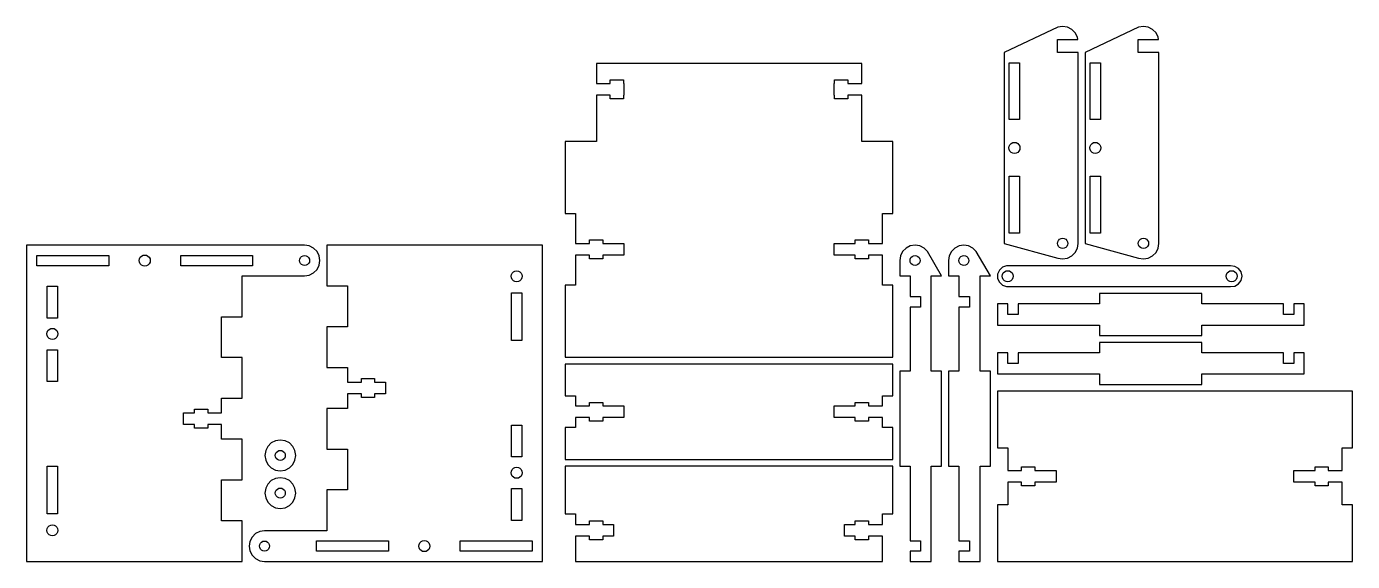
# Model space of a CAD drawing. Header units: metres. Extents: x 0 to 786, y 0 to 155.
# Drawn here: x 401.5 to 785.6, y 0 to 154.8 of the extents above; entities that cross this region are included whole.
import ezdxf

# ---------------------------------------------------------------- set-up
doc = ezdxf.new("R2010")
doc.units = ezdxf.units.M

msp = doc.modelspace()

# ---------------------------------------------------------------- linework, layer by layer
for p, q in [((700.24, 154.613), (684.725, 147.333)), ((701.631, 154.833), (700.24, 154.613)), ((703.021, 154.613), (701.631, 154.833)), ((704.276, 153.974), (703.021, 154.613)), ((705.271, 152.978), (704.276, 153.974)), ((723.646, 154.613), (708.131, 147.333)), ((725.037, 154.833), (723.646, 154.613)), ((726.427, 154.613), (725.037, 154.833)), ((727.682, 153.974), (726.427, 154.613)), ((728.677, 152.978), (727.682, 153.974)), ((700.131, 147.333), (700.131, 151.083)), ((700.131, 151.083), (706.012, 151.083)), ((705.911, 151.724), (705.271, 152.978)), ((706.012, 151.083), (705.911, 151.724)), ((723.537, 147.333), (723.537, 151.083)), ((723.537, 151.083), (729.418, 151.083)), ((729.316, 151.724), (728.677, 152.978)), ((729.418, 151.083), (729.316, 151.724)), ((684.725, 147.333), (684.725, 92.0667)), ((706.131, 147.333), (700.131, 147.333)), ((706.131, 92.0667), (706.131, 147.333)), ((708.131, 147.333), (708.131, 92.0667)), ((729.537, 147.333), (723.537, 147.333)), ((729.537, 92.0667), (729.537, 147.333)), ((643.425, 144.148), (566.555, 144.148)), ((566.555, 144.148), (566.555, 138.348)), ((643.425, 138.348), (643.425, 144.148)), ((686.175, 127.911), (686.175, 144.333)), ((686.175, 144.333), (689.175, 144.333)), ((689.175, 144.333), (689.175, 127.911)), ((709.581, 127.911), (709.581, 144.333)), ((709.581, 144.333), (712.581, 144.333)), ((712.581, 144.333), (712.581, 127.911)), ((566.555, 138.348), (570.555, 138.348)), ((570.555, 138.348), (570.555, 139.373)), ((570.555, 139.373), (574.405, 139.373)), ((574.405, 139.373), (574.405, 138.348)), ((574.405, 138.348), (574.555, 138.348)), ((574.555, 138.348), (574.555, 134.948)), ((635.425, 134.948), (635.425, 138.348)), ((635.425, 138.348), (635.575, 138.348)), ((635.575, 138.348), (635.575, 139.373)), ((635.575, 139.373), (639.425, 139.373)), ((639.425, 139.373), (639.425, 138.348)), ((639.425, 138.348), (643.425, 138.348)), ((570.555, 134.948), (566.555, 134.948)), ((566.555, 134.948), (566.555, 121.598)), ((570.555, 133.923), (570.555, 134.948)), ((574.555, 134.948), (574.405, 134.948)), ((574.405, 134.948), (574.405, 133.923)), ((635.575, 134.948), (635.425, 134.948)), ((635.575, 133.923), (635.575, 134.948)), ((643.425, 134.948), (639.425, 134.948)), ((639.425, 134.948), (639.425, 133.923)), ((643.425, 121.598), (643.425, 134.948)), ((574.405, 133.923), (570.555, 133.923)), ((639.425, 133.923), (635.575, 133.923)), ((689.175, 127.911), (686.175, 127.911)), ((712.581, 127.911), (709.581, 127.911)), ((566.555, 121.598), (557.555, 121.598)), ((557.555, 121.598), (557.555, 100.764)), ((652.425, 121.598), (643.425, 121.598)), ((652.425, 100.764), (652.425, 121.598)), ((686.075, 119.7), (686.153, 120.194)), ((686.153, 119.206), (686.075, 119.7)), ((686.153, 120.194), (686.381, 120.64)), ((686.381, 118.76), (686.153, 119.206)), ((686.381, 120.64), (686.735, 120.994)), ((686.735, 120.994), (687.181, 121.222)), ((687.181, 121.222), (687.675, 121.3)), ((687.675, 121.3), (688.169, 121.222)), ((688.169, 121.222), (688.615, 120.994)), ((688.615, 120.994), (688.969, 120.64)), ((688.969, 120.64), (689.197, 120.194)), ((689.197, 119.206), (688.969, 118.76)), ((689.197, 120.194), (689.275, 119.7)), ((689.275, 119.7), (689.197, 119.206)), ((709.481, 119.7), (709.559, 120.194)), ((709.559, 119.206), (709.481, 119.7)), ((709.559, 120.194), (709.786, 120.64)), ((709.786, 118.76), (709.559, 119.206)), ((709.786, 120.64), (710.14, 120.994)), ((710.14, 120.994), (710.586, 121.222)), ((710.586, 121.222), (711.081, 121.3)), ((711.081, 121.3), (711.575, 121.222)), ((711.575, 121.222), (712.021, 120.994)), ((712.021, 120.994), (712.375, 120.64)), ((712.375, 120.64), (712.603, 120.194)), ((712.603, 119.206), (712.375, 118.76)), ((712.603, 120.194), (712.681, 119.7)), ((712.681, 119.7), (712.603, 119.206)), ((686.735, 118.406), (686.381, 118.76)), ((687.181, 118.178), (686.735, 118.406)), ((687.675, 118.1), (687.181, 118.178)), ((688.169, 118.178), (687.675, 118.1)), ((688.615, 118.406), (688.169, 118.178)), ((688.969, 118.76), (688.615, 118.406)), ((710.14, 118.406), (709.786, 118.76)), ((710.586, 118.178), (710.14, 118.406)), ((711.081, 118.1), (710.586, 118.178)), ((711.575, 118.178), (711.081, 118.1)), ((712.021, 118.406), (711.575, 118.178)), ((712.375, 118.76), (712.021, 118.406)), ((686.175, 95.0667), (686.175, 111.489)), ((686.175, 111.489), (689.175, 111.489)), ((689.175, 111.489), (689.175, 95.0667)), ((709.581, 95.0667), (709.581, 111.489)), ((709.581, 111.489), (712.581, 111.489)), ((712.581, 111.489), (712.581, 95.0667)), ((557.555, 100.764), (560.555, 100.764)), ((560.555, 100.764), (560.555, 92.0477)), ((649.425, 92.0477), (649.425, 100.764)), ((649.425, 100.764), (652.425, 100.764)), ((564.555, 92.0477), (564.555, 93.0726)), ((564.555, 93.0726), (568.405, 93.0726)), ((568.405, 93.0726), (568.405, 92.0477)), ((641.575, 92.0477), (641.575, 93.0726)), ((641.575, 93.0726), (645.425, 93.0726)), ((645.425, 93.0726), (645.425, 92.0477)), ((689.175, 95.0667), (686.175, 95.0667)), ((700.131, 92.0667), (700.204, 92.5302)), ((700.204, 92.5302), (700.417, 92.9483)), ((700.417, 92.9483), (700.749, 93.2802)), ((700.749, 93.2802), (701.167, 93.4932)), ((701.167, 93.4932), (701.631, 93.5667)), ((701.631, 93.5667), (702.094, 93.4932)), ((702.094, 93.4932), (702.512, 93.2802)), ((702.512, 93.2802), (702.844, 92.9483)), ((702.844, 92.9483), (703.057, 92.5302)), ((703.057, 92.5302), (703.131, 92.0667)), ((712.581, 95.0667), (709.581, 95.0667)), ((723.537, 92.0667), (723.61, 92.5302)), ((723.61, 92.5302), (723.823, 92.9483)), ((723.823, 92.9483), (724.155, 93.2802)), ((724.155, 93.2802), (724.573, 93.4932)), ((724.573, 93.4932), (725.037, 93.5667)), ((725.037, 93.5667), (725.5, 93.4932)), ((725.5, 93.4932), (725.918, 93.2802)), ((725.918, 93.2802), (726.25, 92.9483)), ((726.25, 92.9483), (726.463, 92.5302)), ((726.463, 92.5302), (726.537, 92.0667)), ((482.03, 91.5465), (401.48, 91.5465)), ((401.48, 91.5465), (401.48, 0)), ((404.48, 85.5965), (404.48, 88.5965)), ((404.48, 88.5965), (425.313, 88.5965)), ((425.313, 88.5965), (425.313, 85.5965)), ((434.436, 88.037), (434.79, 88.3909)), ((434.79, 88.3909), (435.236, 88.6182)), ((435.236, 88.6182), (435.73, 88.6965)), ((435.73, 88.6965), (436.224, 88.6182)), ((436.224, 88.6182), (436.67, 88.3909)), ((436.67, 88.3909), (437.024, 88.037)), ((446.147, 85.5965), (446.147, 88.5965)), ((446.147, 88.5965), (466.98, 88.5965)), ((466.98, 88.5965), (466.98, 85.5965)), ((481.178, 88.2696), (481.582, 88.4755)), ((481.582, 88.4755), (482.03, 88.5465)), ((483.405, 91.3287), (482.03, 91.5465)), ((482.03, 88.5465), (482.478, 88.4755)), ((482.478, 88.4755), (482.882, 88.2696)), ((484.646, 90.6966), (483.405, 91.3287)), ((485.63, 89.7121), (484.646, 90.6966)), ((486.262, 88.4716), (485.63, 89.7121)), ((486.48, 87.0965), (486.262, 88.4716)), ((550.98, 91.5465), (488.48, 91.5465)), ((488.48, 91.5465), (488.48, 79.7399)), ((550.98, 0), (550.98, 91.5465)), ((560.555, 92.0477), (564.555, 92.0477)), ((564.555, 88.6477), (560.555, 88.6477)), ((560.555, 88.6477), (560.555, 79.931)), ((564.555, 87.6227), (564.555, 88.6477)), ((568.405, 92.0477), (574.555, 92.0477)), ((574.555, 88.6477), (568.405, 88.6477)), ((568.405, 88.6477), (568.405, 87.6227)), ((574.555, 92.0477), (574.555, 88.6477)), ((635.425, 88.6477), (635.425, 92.0477)), ((635.425, 92.0477), (641.575, 92.0477)), ((641.575, 88.6477), (635.425, 88.6477)), ((641.575, 87.6227), (641.575, 88.6477)), ((645.425, 92.0477), (649.425, 92.0477)), ((649.425, 88.6477), (645.425, 88.6477)), ((645.425, 88.6477), (645.425, 87.6227)), ((649.425, 79.931), (649.425, 88.6477)), ((654.643, 88.4716), (654.425, 87.0965)), ((655.275, 89.7121), (654.643, 88.4716)), ((656.259, 90.6966), (655.275, 89.7121)), ((657.5, 91.3287), (656.259, 90.6966)), ((658.875, 91.5465), (657.5, 91.3287)), ((658.023, 88.2696), (658.427, 88.4755)), ((658.427, 88.4755), (658.875, 88.5465)), ((660.25, 91.3287), (658.875, 91.5465)), ((658.875, 88.5465), (659.323, 88.4755)), ((659.323, 88.4755), (659.727, 88.2696)), ((661.491, 90.6966), (660.25, 91.3287)), ((662.475, 89.7121), (661.491, 90.6966)), ((666.575, 82.6565), (662.475, 89.7121)), ((668.793, 88.4716), (668.575, 87.0965)), ((669.425, 89.7121), (668.793, 88.4716)), ((670.409, 90.6966), (669.425, 89.7121)), ((671.65, 91.3287), (670.409, 90.6966)), ((673.025, 91.5465), (671.65, 91.3287)), ((672.173, 88.2696), (672.577, 88.4755)), ((672.577, 88.4755), (673.025, 88.5465)), ((674.4, 91.3287), (673.025, 91.5465)), ((673.025, 88.5465), (673.473, 88.4755)), ((673.473, 88.4755), (673.877, 88.2696)), ((675.641, 90.6966), (674.4, 91.3287)), ((676.625, 89.7121), (675.641, 90.6966)), ((680.725, 82.6565), (676.625, 89.7121)), ((684.725, 92.0667), (700.24, 87.7869)), ((700.204, 91.6031), (700.131, 92.0667)), ((700.417, 91.185), (700.204, 91.6031)), ((700.749, 90.8531), (700.417, 91.185)), ((701.167, 90.6401), (700.749, 90.8531)), ((701.631, 90.5667), (701.167, 90.6401)), ((702.094, 90.6401), (701.631, 90.5667)), ((702.512, 90.8531), (702.094, 90.6401)), ((702.844, 91.185), (702.512, 90.8531)), ((703.057, 91.6031), (702.844, 91.185)), ((703.021, 87.7869), (704.276, 88.4261)), ((703.131, 92.0667), (703.057, 91.6031)), ((704.276, 88.4261), (705.271, 89.4216)), ((705.271, 89.4216), (705.911, 90.6761)), ((705.911, 90.6761), (706.131, 92.0667)), ((708.131, 92.0667), (723.646, 87.7869)), ((723.61, 91.6031), (723.537, 92.0667)), ((723.823, 91.185), (723.61, 91.6031)), ((724.155, 90.8531), (723.823, 91.185)), ((724.573, 90.6401), (724.155, 90.8531)), ((725.037, 90.5667), (724.573, 90.6401)), ((725.5, 90.6401), (725.037, 90.5667)), ((725.918, 90.8531), (725.5, 90.6401)), ((726.25, 91.185), (725.918, 90.8531)), ((726.463, 91.6031), (726.25, 91.185)), ((726.427, 87.7869), (727.682, 88.4261)), ((726.537, 92.0667), (726.463, 91.6031)), ((727.682, 88.4261), (728.677, 89.4216)), ((728.677, 89.4216), (729.316, 90.6761)), ((729.316, 90.6761), (729.537, 92.0667)), ((425.313, 85.5965), (404.48, 85.5965)), ((434.13, 87.0965), (434.208, 87.5909)), ((434.208, 86.6021), (434.13, 87.0965)), ((434.208, 87.5909), (434.436, 88.037)), ((434.436, 86.156), (434.208, 86.6021)), ((434.79, 85.8021), (434.436, 86.156)), ((435.236, 85.5748), (434.79, 85.8021)), ((435.73, 85.4965), (435.236, 85.5748)), ((436.224, 85.5748), (435.73, 85.4965)), ((436.67, 85.8021), (436.224, 85.5748)), ((437.024, 86.156), (436.67, 85.8021)), ((437.024, 88.037), (437.252, 87.5909)), ((437.252, 86.6021), (437.024, 86.156)), ((437.252, 87.5909), (437.33, 87.0965)), ((437.33, 87.0965), (437.252, 86.6021)), ((466.98, 85.5965), (446.147, 85.5965)), ((480.58, 87.0965), (480.651, 87.5446)), ((480.651, 86.6484), (480.58, 87.0965)), ((480.651, 87.5446), (480.857, 87.9488)), ((480.857, 86.2442), (480.651, 86.6484)), ((480.857, 87.9488), (481.178, 88.2696)), ((481.178, 85.9234), (480.857, 86.2442)), ((481.582, 85.7175), (481.178, 85.9234)), ((482.03, 85.6465), (481.582, 85.7175)), ((482.478, 85.7175), (482.03, 85.6465)), ((482.882, 85.9234), (482.478, 85.7175)), ((482.882, 88.2696), (483.203, 87.9488)), ((483.203, 86.2442), (482.882, 85.9234)), ((483.203, 87.9488), (483.409, 87.5446)), ((483.409, 86.6484), (483.203, 86.2442)), ((483.409, 87.5446), (483.48, 87.0965)), ((483.48, 87.0965), (483.409, 86.6484)), ((485.63, 84.4809), (486.262, 85.7214)), ((486.262, 85.7214), (486.48, 87.0965)), ((568.405, 87.6227), (564.555, 87.6227)), ((645.425, 87.6227), (641.575, 87.6227)), ((654.425, 87.0965), (654.425, 82.6465)), ((657.425, 87.0965), (657.496, 87.5446)), ((657.496, 86.6484), (657.425, 87.0965)), ((657.496, 87.5446), (657.702, 87.9488)), ((657.702, 86.2442), (657.496, 86.6484)), ((657.702, 87.9488), (658.023, 88.2696)), ((658.023, 85.9234), (657.702, 86.2442)), ((658.427, 85.7175), (658.023, 85.9234)), ((658.875, 85.6465), (658.427, 85.7175)), ((659.323, 85.7175), (658.875, 85.6465)), ((659.727, 85.9234), (659.323, 85.7175)), ((659.727, 88.2696), (660.048, 87.9488)), ((660.048, 86.2442), (659.727, 85.9234)), ((660.048, 87.9488), (660.254, 87.5446)), ((660.254, 86.6484), (660.048, 86.2442)), ((660.254, 87.5446), (660.325, 87.0965)), ((660.325, 87.0965), (660.254, 86.6484)), ((668.575, 87.0965), (668.575, 82.6465)), ((671.575, 87.0965), (671.646, 87.5446)), ((671.646, 86.6484), (671.575, 87.0965)), ((671.646, 87.5446), (671.852, 87.9488)), ((671.852, 86.2442), (671.646, 86.6484)), ((671.852, 87.9488), (672.173, 88.2696)), ((672.173, 85.9234), (671.852, 86.2442)), ((672.577, 85.7175), (672.173, 85.9234)), ((673.025, 85.6465), (672.577, 85.7175)), ((673.473, 85.7175), (673.025, 85.6465)), ((673.877, 85.9234), (673.473, 85.7175)), ((673.877, 88.2696), (674.198, 87.9488)), ((674.198, 86.2442), (673.877, 85.9234)), ((674.198, 87.9488), (674.404, 87.5446)), ((674.404, 86.6484), (674.198, 86.2442)), ((674.404, 87.5446), (674.475, 87.0965)), ((674.475, 87.0965), (674.404, 86.6484)), ((684.225, 85.1647), (683.298, 84.33)), ((685.411, 85.5502), (684.225, 85.1647)), ((750.281, 85.5502), (685.411, 85.5502)), ((700.24, 87.7869), (701.631, 87.5667)), ((701.631, 87.5667), (703.021, 87.7869)), ((723.646, 87.7869), (725.037, 87.5667)), ((725.037, 87.5667), (726.427, 87.7869)), ((751.522, 85.4198), (750.281, 85.5502)), ((752.602, 84.7961), (751.522, 85.4198)), ((753.336, 83.7869), (752.602, 84.7961)), ((463.98, 70.8399), (463.98, 82.6465)), ((463.98, 82.6465), (482.03, 82.6465)), ((482.03, 82.6465), (483.405, 82.8643)), ((483.405, 82.8643), (484.646, 83.4964)), ((484.646, 83.4964), (485.63, 84.4809)), ((541.88, 82.5465), (541.958, 83.0409)), ((541.958, 82.0521), (541.88, 82.5465)), ((541.958, 83.0409), (542.186, 83.487)), ((542.186, 81.606), (541.958, 82.0521)), ((542.186, 83.487), (542.54, 83.8409)), ((542.54, 81.2521), (542.186, 81.606)), ((542.54, 83.8409), (542.986, 84.0682)), ((542.986, 81.0248), (542.54, 81.2521)), ((542.986, 84.0682), (543.48, 84.1465)), ((543.48, 80.9465), (542.986, 81.0248)), ((543.48, 84.1465), (543.974, 84.0682)), ((543.974, 81.0248), (543.48, 80.9465)), ((543.974, 84.0682), (544.42, 83.8409)), ((544.42, 81.2521), (543.974, 81.0248)), ((544.42, 83.8409), (544.774, 83.487)), ((544.774, 81.606), (544.42, 81.2521)), ((544.774, 83.487), (545.002, 83.0409)), ((545.002, 82.0521), (544.774, 81.606)), ((545.002, 83.0409), (545.08, 82.5465)), ((545.08, 82.5465), (545.002, 82.0521)), ((654.425, 82.6465), (657.425, 82.6465)), ((657.425, 82.6465), (657.425, 76.6465)), ((663.575, 55.0977), (663.575, 82.6465)), ((663.575, 82.6465), (666.575, 82.6465)), ((666.575, 82.6465), (666.575, 82.6565)), ((668.575, 82.6465), (671.575, 82.6465)), ((671.575, 82.6465), (671.575, 76.6465)), ((677.725, 55.0977), (677.725, 82.6465)), ((677.725, 82.6465), (680.725, 82.6465)), ((680.725, 82.6465), (680.725, 82.6565)), ((683.298, 84.33), (682.791, 83.1904)), ((682.791, 83.1904), (682.791, 81.9429)), ((682.791, 81.9429), (683.298, 80.8033)), ((683.298, 80.8033), (684.225, 79.9686)), ((684.125, 82.5667), (684.203, 83.0611)), ((684.203, 82.0723), (684.125, 82.5667)), ((684.203, 83.0611), (684.431, 83.5071)), ((684.431, 81.6262), (684.203, 82.0723)), ((684.431, 83.5071), (684.785, 83.8611)), ((684.785, 81.2722), (684.431, 81.6262)), ((684.785, 83.8611), (685.231, 84.0883)), ((685.231, 81.045), (684.785, 81.2722)), ((685.231, 84.0883), (685.725, 84.1667)), ((685.725, 80.9667), (685.231, 81.045)), ((685.725, 84.1667), (686.219, 84.0883)), ((686.219, 81.045), (685.725, 80.9667)), ((686.219, 84.0883), (686.665, 83.8611)), ((686.665, 81.2722), (686.219, 81.045)), ((686.665, 83.8611), (687.019, 83.5071)), ((687.019, 81.6262), (686.665, 81.2722)), ((687.019, 83.5071), (687.247, 83.0611)), ((687.247, 82.0723), (687.019, 81.6262)), ((687.247, 83.0611), (687.325, 82.5667)), ((687.325, 82.5667), (687.247, 82.0723)), ((748.995, 82.5667), (749.073, 83.0611)), ((749.073, 82.0723), (748.995, 82.5667)), ((749.073, 83.0611), (749.301, 83.5071)), ((749.301, 81.6262), (749.073, 82.0723)), ((749.301, 83.5071), (749.655, 83.8611)), ((749.655, 81.2722), (749.301, 81.6262)), ((749.655, 83.8611), (750.101, 84.0883)), ((750.101, 81.045), (749.655, 81.2722)), ((750.101, 84.0883), (750.595, 84.1667)), ((750.595, 80.9667), (750.101, 81.045)), ((750.595, 84.1667), (751.089, 84.0883)), ((751.089, 81.045), (750.595, 80.9667)), ((751.089, 84.0883), (751.535, 83.8611)), ((751.535, 81.2722), (751.089, 81.045)), ((751.535, 83.8611), (751.889, 83.5071)), ((751.889, 81.6262), (751.535, 81.2722)), ((751.889, 83.5071), (752.117, 83.0611)), ((752.117, 82.0723), (751.889, 81.6262)), ((752.117, 83.0611), (752.195, 82.5667)), ((752.195, 82.5667), (752.117, 82.0723)), ((752.602, 80.3372), (753.336, 81.3465)), ((753.595, 82.5667), (753.336, 83.7869)), ((753.336, 81.3465), (753.595, 82.5667)), ((407.48, 70.4635), (407.48, 79.6465)), ((407.48, 79.6465), (410.48, 79.6465)), ((410.48, 79.6465), (410.48, 70.4635)), ((488.48, 79.7399), (494.48, 79.7399)), ((494.48, 79.7399), (494.48, 67.9332)), ((541.98, 63.9977), (541.98, 77.7721)), ((541.98, 77.7721), (544.98, 77.7721)), ((544.98, 77.7721), (544.98, 63.9977)), ((560.555, 79.931), (557.555, 79.931)), ((557.555, 79.931), (557.555, 59.0977)), ((652.425, 79.931), (649.425, 79.931)), ((652.425, 59.0977), (652.425, 79.931)), ((684.225, 79.9686), (685.411, 79.5831)), ((685.411, 79.5831), (750.281, 79.5831)), ((741.972, 77.5667), (712.348, 77.5667)), ((712.348, 77.5667), (712.348, 74.5667)), ((741.972, 74.5667), (741.972, 77.5667)), ((750.281, 79.5831), (751.522, 79.7135)), ((751.522, 79.7135), (752.602, 80.3372)), ((657.425, 76.6465), (660.5, 76.6465)), ((660.5, 73.6465), (657.425, 73.6465)), ((657.425, 73.6465), (657.425, 55.0977)), ((660.5, 76.6465), (660.5, 73.6465)), ((671.575, 76.6465), (674.65, 76.6465)), ((674.65, 73.6465), (671.575, 73.6465)), ((671.575, 73.6465), (671.575, 55.0977)), ((674.65, 76.6465), (674.65, 73.6465)), ((685.725, 74.5667), (682.725, 74.5667)), ((682.725, 74.5667), (682.725, 68.4167)), ((685.725, 71.4917), (685.725, 74.5667)), ((712.348, 74.5667), (688.725, 74.5667)), ((688.725, 74.5667), (688.725, 71.4917)), ((765.595, 74.5667), (741.972, 74.5667)), ((765.595, 71.4917), (765.595, 74.5667)), ((771.595, 74.5667), (768.595, 74.5667)), ((768.595, 74.5667), (768.595, 71.4917)), ((771.595, 68.4167), (771.595, 74.5667)), ((410.48, 70.4635), (407.48, 70.4635)), ((457.98, 59.0332), (457.98, 70.8399)), ((457.98, 70.8399), (463.98, 70.8399)), ((688.725, 71.4917), (685.725, 71.4917)), ((768.595, 71.4917), (765.595, 71.4917)), ((407.38, 65.8721), (407.458, 66.3665)), ((407.458, 65.3777), (407.38, 65.8721)), ((407.458, 66.3665), (407.686, 66.8125)), ((407.686, 64.9316), (407.458, 65.3777)), ((407.686, 66.8125), (408.04, 67.1665)), ((408.04, 67.1665), (408.486, 67.3938)), ((408.486, 67.3938), (408.98, 67.4721)), ((408.98, 67.4721), (409.474, 67.3938)), ((409.474, 67.3938), (409.92, 67.1665)), ((409.92, 67.1665), (410.274, 66.8125)), ((410.274, 66.8125), (410.502, 66.3665)), ((410.502, 65.3777), (410.274, 64.9316)), ((410.502, 66.3665), (410.58, 65.8721)), ((410.58, 65.8721), (410.502, 65.3777)), ((494.48, 67.9332), (488.48, 67.9332)), ((488.48, 67.9332), (488.48, 56.1266)), ((682.725, 68.4167), (712.348, 68.4167)), ((712.348, 68.4167), (712.348, 65.4167)), ((712.348, 65.4167), (741.972, 65.4167)), ((741.972, 68.4167), (771.595, 68.4167)), ((741.972, 65.4167), (741.972, 68.4167)), ((408.04, 64.5777), (407.686, 64.9316)), ((408.486, 64.3504), (408.04, 64.5777)), ((408.98, 64.2721), (408.486, 64.3504)), ((409.474, 64.3504), (408.98, 64.2721)), ((409.92, 64.5777), (409.474, 64.3504)), ((410.274, 64.9316), (409.92, 64.5777)), ((544.98, 63.9977), (541.98, 63.9977)), ((741.972, 63.4167), (712.348, 63.4167)), ((712.348, 63.4167), (712.348, 60.4167)), ((741.972, 60.4167), (741.972, 63.4167)), ((407.48, 52.0977), (407.48, 61.2806)), ((407.48, 61.2806), (410.48, 61.2806)), ((410.48, 61.2806), (410.48, 52.0977)), ((463.98, 59.0332), (457.98, 59.0332)), ((463.98, 47.2266), (463.98, 59.0332)), ((557.555, 59.0977), (652.425, 59.0977)), ((685.725, 60.4167), (682.725, 60.4167)), ((682.725, 60.4167), (682.725, 54.2667)), ((685.725, 57.3417), (685.725, 60.4167)), ((712.348, 60.4167), (688.725, 60.4167)), ((688.725, 60.4167), (688.725, 57.3417)), ((765.595, 60.4167), (741.972, 60.4167)), ((765.595, 57.3417), (765.595, 60.4167)), ((771.595, 60.4167), (768.595, 60.4167)), ((768.595, 60.4167), (768.595, 57.3417)), ((771.595, 54.2667), (771.595, 60.4167)), ((488.48, 56.1266), (494.48, 56.1266)), ((494.48, 56.1266), (494.48, 51.9232)), ((652.425, 57.0977), (557.555, 57.0977)), ((557.555, 57.0977), (557.555, 47.9147)), ((652.425, 47.9147), (652.425, 57.0977)), ((657.425, 55.0977), (654.425, 55.0977)), ((654.425, 55.0977), (654.425, 27.5488)), ((666.575, 55.0977), (663.575, 55.0977)), ((666.575, 27.5488), (666.575, 55.0977)), ((671.575, 55.0977), (668.575, 55.0977)), ((668.575, 55.0977), (668.575, 27.5488)), ((680.725, 55.0977), (677.725, 55.0977)), ((680.725, 27.5488), (680.725, 55.0977)), ((682.725, 54.2667), (712.348, 54.2667)), ((688.725, 57.3417), (685.725, 57.3417)), ((712.348, 54.2667), (712.348, 51.2667)), ((741.972, 54.2667), (771.595, 54.2667)), ((741.972, 51.2667), (741.972, 54.2667)), ((768.595, 57.3417), (765.595, 57.3417)), ((410.48, 52.0977), (407.48, 52.0977)), ((494.48, 51.9232), (498.48, 51.9232)), ((498.48, 51.9232), (498.48, 52.9482)), ((498.48, 52.9482), (502.33, 52.9482)), ((502.33, 52.9482), (502.33, 51.9232)), ((502.33, 51.9232), (505.48, 51.9232)), ((505.48, 51.9232), (505.48, 48.5233)), ((712.348, 51.2667), (741.972, 51.2667)), ((457.98, 43.0232), (457.98, 47.2266)), ((457.98, 47.2266), (463.98, 47.2266)), ((498.48, 48.5233), (494.48, 48.5233)), ((494.48, 48.5233), (494.48, 44.3199)), ((498.48, 47.4983), (498.48, 48.5233)), ((502.33, 47.4983), (498.48, 47.4983)), ((505.48, 48.5233), (502.33, 48.5233)), ((502.33, 48.5233), (502.33, 47.4983)), ((557.555, 47.9147), (560.555, 47.9147)), ((560.555, 47.9147), (560.555, 45.0232)), ((649.425, 45.0232), (649.425, 47.9147)), ((649.425, 47.9147), (652.425, 47.9147)), ((785.595, 49.2667), (682.725, 49.2667)), ((682.725, 49.2667), (682.725, 32.8444)), ((785.595, 32.8444), (785.595, 49.2667)), ((446.98, 39.6232), (446.98, 43.0232)), ((446.98, 43.0232), (450.13, 43.0232)), ((450.13, 43.0232), (450.13, 44.0482)), ((450.13, 44.0482), (453.98, 44.0482)), ((453.98, 44.0482), (453.98, 43.0232)), ((453.98, 43.0232), (457.98, 43.0232)), ((494.48, 44.3199), (488.48, 44.3199)), ((488.48, 44.3199), (488.48, 32.5133)), ((560.555, 45.0232), (564.555, 45.0232)), ((564.555, 45.0232), (564.555, 46.0482)), ((564.555, 46.0482), (568.405, 46.0482)), ((568.405, 46.0482), (568.405, 45.0232)), ((568.405, 45.0232), (574.555, 45.0232)), ((574.555, 45.0232), (574.555, 41.6232)), ((635.425, 41.6232), (635.425, 45.0232)), ((635.425, 45.0232), (641.575, 45.0232)), ((641.575, 45.0232), (641.575, 46.0482)), ((641.575, 46.0482), (645.425, 46.0482)), ((645.425, 46.0482), (645.425, 45.0232)), ((645.425, 45.0232), (649.425, 45.0232)), ((450.13, 39.6232), (446.98, 39.6232)), ((450.13, 38.5983), (450.13, 39.6232)), ((453.98, 38.5983), (450.13, 38.5983)), ((457.98, 39.6232), (453.98, 39.6232)), ((453.98, 39.6232), (453.98, 38.5983)), ((457.98, 35.4199), (457.98, 39.6232)), ((541.98, 30.2659), (541.98, 39.4488)), ((541.98, 39.4488), (544.98, 39.4488)), ((544.98, 39.4488), (544.98, 30.2659)), ((560.555, 38.7318), (557.555, 38.7318)), ((557.555, 38.7318), (557.555, 29.5488)), ((564.555, 41.6232), (560.555, 41.6232)), ((560.555, 41.6232), (560.555, 38.7318)), ((564.555, 40.5983), (564.555, 41.6232)), ((568.405, 40.5983), (564.555, 40.5983)), ((574.555, 41.6232), (568.405, 41.6232)), ((568.405, 41.6232), (568.405, 40.5983)), ((641.575, 41.6232), (635.425, 41.6232)), ((641.575, 40.5983), (641.575, 41.6232)), ((645.425, 40.5983), (641.575, 40.5983)), ((649.425, 41.6232), (645.425, 41.6232)), ((645.425, 41.6232), (645.425, 40.5983)), ((649.425, 38.7318), (649.425, 41.6232)), ((652.425, 38.7318), (649.425, 38.7318)), ((652.425, 29.5488), (652.425, 38.7318)), ((463.98, 35.4199), (457.98, 35.4199)), ((463.98, 23.6133), (463.98, 35.4199)), ((473.63, 34.9322), (472.389, 34.3001)), ((475.005, 35.15), (473.63, 34.9322)), ((476.38, 34.9322), (475.005, 35.15)), ((477.621, 34.3001), (476.38, 34.9322)), ((470.773, 32.0751), (470.555, 30.7)), ((471.405, 33.3156), (470.773, 32.0751)), ((472.389, 34.3001), (471.405, 33.3156)), ((473.555, 30.7), (473.626, 31.1481)), ((473.626, 31.1481), (473.832, 31.5523)), ((473.832, 31.5523), (474.153, 31.8731)), ((474.153, 31.8731), (474.557, 32.079)), ((474.557, 32.079), (475.005, 32.15)), ((475.005, 32.15), (475.453, 32.079)), ((475.453, 32.079), (475.857, 31.8731)), ((475.857, 31.8731), (476.178, 31.5523)), ((476.178, 31.5523), (476.384, 31.1481)), ((476.384, 31.1481), (476.455, 30.7)), ((478.605, 33.3156), (477.621, 34.3001)), ((479.237, 32.0751), (478.605, 33.3156)), ((479.455, 30.7), (479.237, 32.0751)), ((488.48, 32.5133), (494.48, 32.5133)), ((494.48, 32.5133), (494.48, 20.7066)), ((682.725, 32.8444), (685.725, 32.8444)), ((685.725, 32.8444), (685.725, 26.3333)), ((782.595, 26.3333), (782.595, 32.8444)), ((782.595, 32.8444), (785.595, 32.8444)), ((407.48, 13.7744), (407.48, 27.5488)), ((407.48, 27.5488), (410.48, 27.5488)), ((410.48, 27.5488), (410.48, 13.7744)), ((470.555, 30.7), (470.773, 29.3249)), ((470.773, 29.3249), (471.405, 28.0844)), ((471.405, 28.0844), (472.389, 27.0999)), ((472.389, 27.0999), (473.63, 26.4678)), ((473.626, 30.2519), (473.555, 30.7)), ((473.832, 29.8477), (473.626, 30.2519)), ((474.153, 29.5269), (473.832, 29.8477)), ((474.557, 29.321), (474.153, 29.5269)), ((475.005, 29.25), (474.557, 29.321)), ((475.453, 29.321), (475.005, 29.25)), ((475.857, 29.5269), (475.453, 29.321)), ((476.178, 29.8477), (475.857, 29.5269)), ((476.384, 30.2519), (476.178, 29.8477)), ((476.38, 26.4678), (477.621, 27.0999)), ((476.455, 30.7), (476.384, 30.2519)), ((477.621, 27.0999), (478.605, 28.0844)), ((478.605, 28.0844), (479.237, 29.3249)), ((479.237, 29.3249), (479.455, 30.7)), ((544.98, 30.2659), (541.98, 30.2659)), ((542.186, 26.6149), (542.54, 26.9688)), ((542.54, 26.9688), (542.986, 27.1961)), ((542.986, 27.1961), (543.48, 27.2744)), ((543.48, 27.2744), (543.974, 27.1961)), ((543.974, 27.1961), (544.42, 26.9688)), ((544.42, 26.9688), (544.774, 26.6149)), ((557.555, 29.5488), (652.425, 29.5488)), ((652.425, 27.5488), (557.555, 27.5488)), ((557.555, 27.5488), (557.555, 13.7744)), ((652.425, 13.7744), (652.425, 27.5488)), ((654.425, 27.5488), (657.425, 27.5488)), ((657.425, 27.5488), (657.425, 6)), ((663.575, 27.5488), (666.575, 27.5488)), ((663.575, 0), (663.575, 27.5488)), ((668.575, 27.5488), (671.575, 27.5488)), ((671.575, 27.5488), (671.575, 6)), ((677.725, 27.5488), (680.725, 27.5488)), ((677.725, 0), (677.725, 27.5488)), ((689.725, 26.3333), (689.725, 27.3583)), ((689.725, 27.3583), (693.575, 27.3583)), ((693.575, 27.3583), (693.575, 26.3333)), ((774.745, 26.3333), (774.745, 27.3583)), ((774.745, 27.3583), (778.595, 27.3583)), ((778.595, 27.3583), (778.595, 26.3333)), ((457.98, 11.8066), (457.98, 23.6133)), ((457.98, 23.6133), (463.98, 23.6133)), ((472.389, 23.4001), (471.405, 22.4156)), ((473.63, 24.0322), (472.389, 23.4001)), ((473.63, 26.4678), (475.005, 26.25)), ((475.005, 24.25), (473.63, 24.0322)), ((475.005, 26.25), (476.38, 26.4678)), ((476.38, 24.0322), (475.005, 24.25)), ((477.621, 23.4001), (476.38, 24.0322)), ((478.605, 22.4156), (477.621, 23.4001)), ((541.88, 25.6744), (541.958, 26.1688)), ((541.958, 25.18), (541.88, 25.6744)), ((541.958, 26.1688), (542.186, 26.6149)), ((542.186, 24.734), (541.958, 25.18)), ((542.54, 24.38), (542.186, 24.734)), ((542.986, 24.1527), (542.54, 24.38)), ((543.48, 24.0744), (542.986, 24.1527)), ((543.974, 24.1527), (543.48, 24.0744)), ((544.42, 24.38), (543.974, 24.1527)), ((544.774, 24.734), (544.42, 24.38)), ((544.774, 26.6149), (545.002, 26.1688)), ((545.002, 25.18), (544.774, 24.734)), ((545.002, 26.1688), (545.08, 25.6744)), ((545.08, 25.6744), (545.002, 25.18)), ((685.725, 26.3333), (689.725, 26.3333)), ((693.575, 26.3333), (699.725, 26.3333)), ((699.725, 26.3333), (699.725, 22.9333)), ((768.595, 22.9333), (768.595, 26.3333)), ((768.595, 26.3333), (774.745, 26.3333)), ((778.595, 26.3333), (782.595, 26.3333)), ((470.773, 21.1751), (470.555, 19.8)), ((470.555, 19.8), (470.773, 18.4249)), ((471.405, 22.4156), (470.773, 21.1751)), ((473.555, 19.8), (473.626, 20.2481)), ((473.626, 19.3519), (473.555, 19.8)), ((473.626, 20.2481), (473.832, 20.6523)), ((473.832, 18.9477), (473.626, 19.3519)), ((473.832, 20.6523), (474.153, 20.9731)), ((474.153, 20.9731), (474.557, 21.179)), ((474.557, 21.179), (475.005, 21.25)), ((475.005, 21.25), (475.453, 21.179)), ((475.453, 21.179), (475.857, 20.9731)), ((475.857, 20.9731), (476.178, 20.6523)), ((476.178, 20.6523), (476.384, 20.2481)), ((476.384, 19.3519), (476.178, 18.9477)), ((476.384, 20.2481), (476.455, 19.8)), ((476.455, 19.8), (476.384, 19.3519)), ((479.237, 21.1751), (478.605, 22.4156)), ((479.455, 19.8), (479.237, 21.1751)), ((479.237, 18.4249), (479.455, 19.8)), ((494.48, 20.7066), (488.48, 20.7066)), ((488.48, 20.7066), (488.48, 8.9)), ((541.98, 11.9), (541.98, 21.083)), ((541.98, 21.083), (544.98, 21.083)), ((544.98, 21.083), (544.98, 11.9)), ((689.725, 22.9333), (685.725, 22.9333)), ((685.725, 22.9333), (685.725, 16.4222)), ((689.725, 21.9083), (689.725, 22.9333)), ((693.575, 21.9083), (689.725, 21.9083)), ((699.725, 22.9333), (693.575, 22.9333)), ((693.575, 22.9333), (693.575, 21.9083)), ((774.745, 22.9333), (768.595, 22.9333)), ((774.745, 21.9083), (774.745, 22.9333)), ((778.595, 21.9083), (774.745, 21.9083)), ((782.595, 22.9333), (778.595, 22.9333)), ((778.595, 22.9333), (778.595, 21.9083)), ((782.595, 16.4222), (782.595, 22.9333)), ((470.773, 18.4249), (471.405, 17.1844)), ((471.405, 17.1844), (472.389, 16.1999)), ((472.389, 16.1999), (473.63, 15.5678)), ((473.63, 15.5678), (475.005, 15.35)), ((474.153, 18.6269), (473.832, 18.9477)), ((474.557, 18.421), (474.153, 18.6269)), ((475.005, 18.35), (474.557, 18.421)), ((475.453, 18.421), (475.005, 18.35)), ((475.005, 15.35), (476.38, 15.5678)), ((475.857, 18.6269), (475.453, 18.421)), ((476.178, 18.9477), (475.857, 18.6269)), ((476.38, 15.5678), (477.621, 16.1999)), ((477.621, 16.1999), (478.605, 17.1844)), ((478.605, 17.1844), (479.237, 18.4249)), ((685.725, 16.4222), (682.725, 16.4222)), ((682.725, 16.4222), (682.725, 0)), ((785.595, 16.4222), (782.595, 16.4222)), ((785.595, 0), (785.595, 16.4222)), ((410.48, 13.7744), (407.48, 13.7744)), ((463.98, 11.8066), (457.98, 11.8066)), ((463.98, 0), (463.98, 11.8066)), ((544.98, 11.9), (541.98, 11.9)), ((557.555, 13.7744), (560.555, 13.7744)), ((560.555, 13.7744), (560.555, 10.7)), ((564.555, 10.7), (564.555, 11.725)), ((564.555, 11.725), (568.405, 11.725)), ((568.405, 11.725), (568.405, 10.7)), ((641.575, 10.7), (641.575, 11.725)), ((641.575, 11.725), (645.425, 11.725)), ((645.425, 11.725), (645.425, 10.7)), ((649.425, 10.7), (649.425, 13.7744)), ((649.425, 13.7744), (652.425, 13.7744)), ((407.38, 9), (407.458, 9.4944)), ((407.458, 8.5056), (407.38, 9)), ((407.458, 9.4944), (407.686, 9.9404)), ((407.686, 8.0595), (407.458, 8.5056)), ((407.686, 9.9404), (408.04, 10.2944)), ((408.04, 7.7056), (407.686, 8.0595)), ((408.04, 10.2944), (408.486, 10.5217)), ((408.486, 7.4783), (408.04, 7.7056)), ((408.486, 10.5217), (408.98, 10.6)), ((408.98, 10.6), (409.474, 10.5217)), ((409.474, 10.5217), (409.92, 10.2944)), ((409.92, 7.7056), (409.474, 7.4783)), ((409.92, 10.2944), (410.274, 9.9404)), ((410.274, 8.0595), (409.92, 7.7056)), ((410.274, 9.9404), (410.502, 9.4944)), ((410.502, 8.5056), (410.274, 8.0595)), ((410.502, 9.4944), (410.58, 9)), ((410.58, 9), (410.502, 8.5056)), ((467.814, 8.0501), (466.83, 7.0656)), ((469.055, 8.6822), (467.814, 8.0501)), ((470.43, 8.9), (469.055, 8.6822)), ((488.48, 8.9), (470.43, 8.9)), ((560.555, 10.7), (564.555, 10.7)), ((568.405, 10.7), (571.555, 10.7)), ((571.555, 10.7), (571.555, 7.3)), ((638.425, 7.3), (638.425, 10.7)), ((638.425, 10.7), (641.575, 10.7)), ((645.425, 10.7), (649.425, 10.7)), ((408.98, 7.4), (408.486, 7.4783)), ((409.474, 7.4783), (408.98, 7.4)), ((466.198, 5.8251), (465.98, 4.45)), ((465.98, 4.45), (466.198, 3.0749)), ((466.83, 7.0656), (466.198, 5.8251)), ((468.98, 4.45), (469.051, 4.8981)), ((469.051, 4.0019), (468.98, 4.45)), ((469.051, 4.8981), (469.257, 5.3023)), ((469.257, 3.5977), (469.051, 4.0019)), ((469.257, 5.3023), (469.578, 5.6231)), ((469.578, 5.6231), (469.982, 5.829)), ((469.982, 5.829), (470.43, 5.9)), ((470.43, 5.9), (470.878, 5.829)), ((470.878, 5.829), (471.282, 5.6231)), ((471.282, 5.6231), (471.603, 5.3023)), ((471.603, 5.3023), (471.809, 4.8981)), ((471.809, 4.0019), (471.603, 3.5977)), ((471.809, 4.8981), (471.88, 4.45)), ((471.88, 4.45), (471.809, 4.0019)), ((485.48, 2.95), (485.48, 5.95)), ((485.48, 5.95), (506.313, 5.95)), ((506.313, 5.95), (506.313, 2.95)), ((515.13, 4.45), (515.208, 4.9444)), ((515.208, 3.9556), (515.13, 4.45)), ((515.208, 4.9444), (515.436, 5.3905)), ((515.436, 3.5095), (515.208, 3.9556)), ((515.436, 5.3905), (515.79, 5.7444)), ((515.79, 5.7444), (516.236, 5.9717)), ((516.236, 5.9717), (516.73, 6.05)), ((516.73, 6.05), (517.224, 5.9717)), ((517.224, 5.9717), (517.67, 5.7444)), ((517.67, 5.7444), (518.024, 5.3905)), ((518.024, 5.3905), (518.252, 4.9444)), ((518.252, 3.9556), (518.024, 3.5095)), ((518.252, 4.9444), (518.33, 4.45)), ((518.33, 4.45), (518.252, 3.9556)), ((527.147, 2.95), (527.147, 5.95)), ((527.147, 5.95), (547.98, 5.95)), ((547.98, 5.95), (547.98, 2.95)), ((564.555, 7.3), (560.555, 7.3)), ((560.555, 7.3), (560.555, 0)), ((564.555, 6.275), (564.555, 7.3)), ((568.405, 6.275), (564.555, 6.275)), ((571.555, 7.3), (568.405, 7.3)), ((568.405, 7.3), (568.405, 6.275)), ((641.575, 7.3), (638.425, 7.3)), ((641.575, 6.275), (641.575, 7.3)), ((645.425, 6.275), (641.575, 6.275)), ((649.425, 7.3), (645.425, 7.3)), ((645.425, 7.3), (645.425, 6.275)), ((649.425, 0), (649.425, 7.3)), ((657.425, 6), (660.5, 6)), ((660.5, 6), (660.5, 3)), ((671.575, 6), (674.65, 6)), ((674.65, 6), (674.65, 3)), ((401.48, 0), (463.98, 0)), ((466.198, 3.0749), (466.83, 1.8343)), ((466.83, 1.8343), (467.814, 0.8499)), ((467.814, 0.8499), (469.055, 0.2178)), ((469.055, 0.2178), (470.43, 0)), ((469.578, 3.2769), (469.257, 3.5977)), ((469.982, 3.071), (469.578, 3.2769)), ((470.43, 3), (469.982, 3.071)), ((470.878, 3.071), (470.43, 3)), ((470.43, 0), (550.98, 0)), ((471.282, 3.2769), (470.878, 3.071)), ((471.603, 3.5977), (471.282, 3.2769)), ((506.313, 2.95), (485.48, 2.95)), ((515.79, 3.1556), (515.436, 3.5095)), ((516.236, 2.9283), (515.79, 3.1556)), ((516.73, 2.85), (516.236, 2.9283)), ((517.224, 2.9283), (516.73, 2.85)), ((517.67, 3.1556), (517.224, 2.9283)), ((518.024, 3.5095), (517.67, 3.1556)), ((547.98, 2.95), (527.147, 2.95)), ((560.555, 0), (649.425, 0)), ((660.5, 3), (657.425, 3)), ((657.425, 3), (657.425, 0)), ((657.425, 0), (663.575, 0)), ((674.65, 3), (671.575, 3)), ((671.575, 3), (671.575, 0)), ((671.575, 0), (677.725, 0)), ((682.725, 0), (785.595, 0))]:
    msp.add_line(p, q)

doc.saveas('drawing.dxf')
